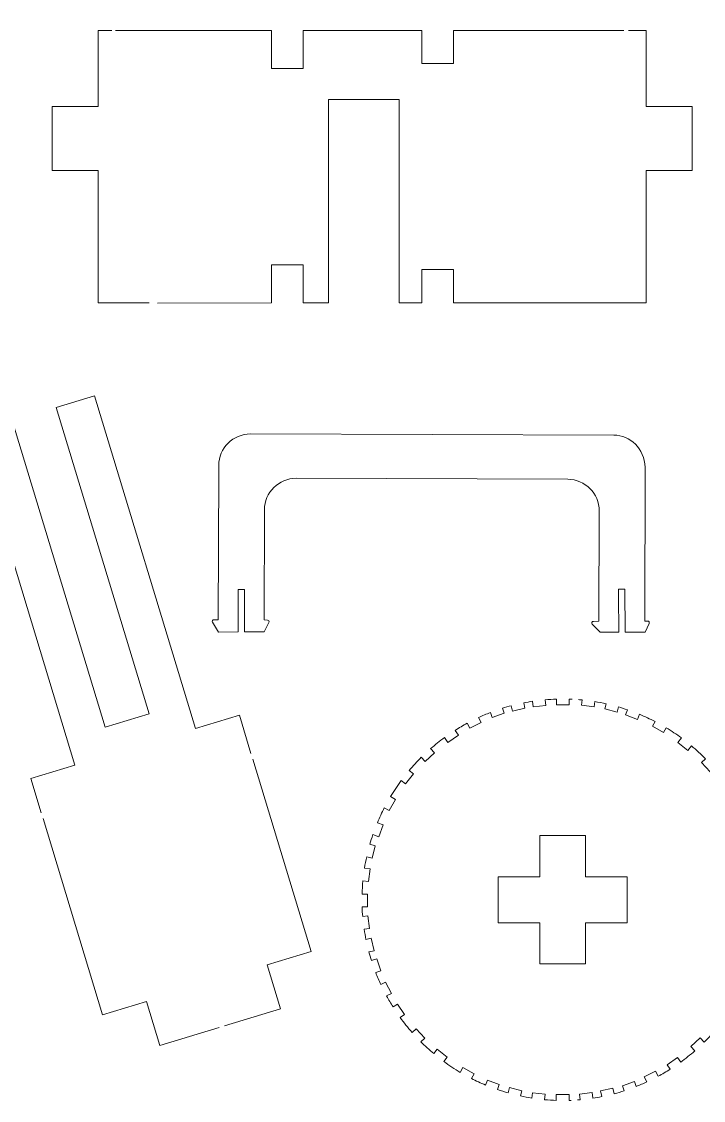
# Model space of a CAD drawing. Header units: centimetres. Extents: x -8.2 to 10.2, y 5.5 to 22.4.
# Drawn here: x 3.08 to 7.35, y 9.95 to 16.71 of the extents above; entities that cross this region are included whole.
import ezdxf

# ---------------------------------------------------------------- set-up
doc = ezdxf.new("R2010")
doc.units = ezdxf.units.CM
doc.header["$MEASUREMENT"] = 0
doc.layers.add('layer 1', color=7, linetype='Continuous')

msp = doc.modelspace()

# ---------------------------------------------------------------- linework, layer by layer
at = {"layer": 'layer 1', "lineweight": 9}
for points, knots in [([(0.89223, 17.91747), (0.90743, 17.21253), (1.4489, 16.63718), (2.13946, 16.56872), (2.13946, 16.56872), (2.13946, 16.56872), (2.13932, 16.89876), (2.13932, 16.89876), (2.13932, 16.89876), (2.13932, 16.89876), (2.41635, 16.89876), (2.41635, 16.89876), (2.41635, 16.89876), (2.41635, 16.89876), (2.41837, 16.56886), (2.41837, 16.56886), (2.41837, 16.56886), (3.17188, 16.62306), (3.40758, 17.09392), (3.58527, 17.48669), (3.58527, 17.48669), (3.58527, 17.48669), (8.16872, 17.48499), (8.16872, 17.48499)], [0, 0, 0, 0, 0.1428571, 0.1428571, 0.1428571, 0.1428571, 0.2857143, 0.2857143, 0.2857143, 0.2857143, 0.4285714, 0.4285714, 0.4285714, 0.4285714, 0.5714286, 0.5714286, 0.5714286, 0.5714286, 0.7142857, 0.7142857, 0.7142857, 0.7142857, 1, 1, 1, 1]), ([(3.87797, 14.94703), (3.87797, 14.94703), (3.55841, 14.94703), (3.55841, 14.94703), (3.55841, 14.94703), (3.55841, 14.94703), (3.55841, 15.77568), (3.55841, 15.77568), (3.55841, 15.77568), (3.55841, 15.77568), (3.27104, 15.77568), (3.27104, 15.77568), (3.27104, 15.77568), (3.27104, 15.77568), (3.27104, 16.177), (3.27104, 16.177), (3.27104, 16.177), (3.27104, 16.177), (3.55841, 16.17701), (3.55841, 16.17701), (3.55841, 16.17701), (3.55841, 16.17701), (3.55841, 16.65306), (3.55841, 16.65306), (3.55841, 16.65306), (3.55841, 16.65306), (3.64424, 16.65305), (3.64424, 16.65305)], [0, 0, 0, 0, 0.125, 0.125, 0.125, 0.125, 0.25, 0.25, 0.25, 0.25, 0.375, 0.375, 0.375, 0.375, 0.5, 0.5, 0.5, 0.5, 0.625, 0.625, 0.625, 0.625, 0.75, 0.75, 0.75, 0.75, 1, 1, 1, 1]), ([(3.6669, 16.65305), (3.6669, 16.65305), (4.6456, 16.65255), (4.6456, 16.65255), (4.6456, 16.65255), (4.6456, 16.65255), (4.6456, 16.41481), (4.6456, 16.41481), (4.6456, 16.41481), (4.6456, 16.41481), (4.8436, 16.41481), (4.8436, 16.41481), (4.8436, 16.41481), (4.8436, 16.41481), (4.8436, 16.65255), (4.8436, 16.65255), (4.8436, 16.65255), (4.8436, 16.65255), (5.58835, 16.65306), (5.58835, 16.65306), (5.58835, 16.65306), (5.58835, 16.65306), (5.58835, 16.44588), (5.58835, 16.44588), (5.58835, 16.44588), (5.58835, 16.44588), (5.78635, 16.44588), (5.78635, 16.44588), (5.78635, 16.44588), (5.78635, 16.44588), (5.78635, 16.65306), (5.78635, 16.65306), (5.78635, 16.65306), (5.78635, 16.65306), (6.85327, 16.65252), (6.85327, 16.65252)], [0, 0, 0, 0, 0.1, 0.1, 0.1, 0.1, 0.2, 0.2, 0.2, 0.2, 0.3, 0.3, 0.3, 0.3, 0.4, 0.4, 0.4, 0.4, 0.5, 0.5, 0.5, 0.5, 0.6, 0.6, 0.6, 0.6, 0.7, 0.7, 0.7, 0.7, 0.8, 0.8, 0.8, 0.8, 1, 1, 1, 1]), ([(6.88383, 16.65251), (6.88383, 16.65251), (6.99397, 16.65306), (6.99397, 16.65306), (6.99397, 16.65306), (6.99397, 16.65306), (6.99397, 16.17695), (6.99397, 16.17695), (6.99397, 16.17695), (6.99397, 16.17695), (7.28133, 16.17683), (7.28133, 16.17683), (7.28133, 16.17683), (7.28133, 16.17683), (7.28133, 15.77559), (7.28133, 15.77559), (7.28133, 15.77559), (7.28133, 15.77559), (6.99397, 15.77559), (6.99397, 15.77559), (6.99397, 15.77559), (6.99397, 15.77559), (6.99397, 14.94703), (6.99397, 14.94703), (6.99397, 14.94703), (6.99397, 14.94703), (6.26105, 14.94703), (6.26105, 14.94703), (6.26105, 14.94703), (6.26105, 14.94703), (5.78657, 14.94703), (5.78657, 14.94703), (5.78657, 14.94703), (5.78657, 14.94703), (5.78657, 15.15421), (5.78657, 15.15421), (5.78657, 15.15421), (5.78657, 15.15421), (5.58857, 15.15421), (5.58857, 15.15421), (5.58857, 15.15421), (5.58857, 15.15421), (5.58857, 14.94703), (5.58857, 14.94703), (5.58857, 14.94703), (5.58857, 14.94703), (5.44627, 14.94703), (5.44627, 14.94703), (5.44627, 14.94703), (5.44627, 14.94703), (5.44627, 16.21911), (5.44627, 16.21911), (5.44627, 16.21911), (5.44627, 16.21911), (5.00337, 16.21911), (5.00337, 16.21911), (5.00337, 16.21911), (5.00337, 16.21911), (5.00337, 14.94703), (5.00337, 14.94703), (5.00337, 14.94703), (5.00337, 14.94703), (4.8436, 14.94703), (4.8436, 14.94703), (4.8436, 14.94703), (4.8436, 14.94703), (4.8436, 15.18477), (4.8436, 15.18477), (4.8436, 15.18477), (4.8436, 15.18477), (4.6456, 15.18477), (4.6456, 15.18477), (4.6456, 15.18477), (4.6456, 15.18477), (4.6456, 14.94703), (4.6456, 14.94703), (4.6456, 14.94703), (4.6456, 14.94703), (3.93035, 14.94485), (3.93035, 14.94485)], [0, 0, 0, 0, 0.047619, 0.047619, 0.047619, 0.047619, 0.0952381, 0.0952381, 0.0952381, 0.0952381, 0.1428571, 0.1428571, 0.1428571, 0.1428571, 0.1904762, 0.1904762, 0.1904762, 0.1904762, 0.2380952, 0.2380952, 0.2380952, 0.2380952, 0.2857143, 0.2857143, 0.2857143, 0.2857143, 0.3333333, 0.3333333, 0.3333333, 0.3333333, 0.3809524, 0.3809524, 0.3809524, 0.3809524, 0.4285714, 0.4285714, 0.4285714, 0.4285714, 0.4761905, 0.4761905, 0.4761905, 0.4761905, 0.5238095, 0.5238095, 0.5238095, 0.5238095, 0.5714286, 0.5714286, 0.5714286, 0.5714286, 0.6190476, 0.6190476, 0.6190476, 0.6190476, 0.6666667, 0.6666667, 0.6666667, 0.6666667, 0.7142857, 0.7142857, 0.7142857, 0.7142857, 0.7619048, 0.7619048, 0.7619048, 0.7619048, 0.8095238, 0.8095238, 0.8095238, 0.8095238, 0.8571429, 0.8571429, 0.8571429, 0.8571429, 0.9047619, 0.9047619, 0.9047619, 0.9047619, 1, 1, 1, 1])]:
    msp.add_open_spline(points, degree=3, knots=knots, dxfattribs=at)
for points in [[(3.29602, 14.29126), (3.29602, 14.29126), (3.53697, 14.36434), (3.53697, 14.36434)], [(3.53697, 14.36434), (3.53697, 14.36434), (4.1693, 12.27933), (4.1693, 12.27933)], [(3.87845, 12.3708), (3.87845, 12.3708), (3.29602, 14.29126), (3.29602, 14.29126)], [(3.02102, 14.20786), (3.02102, 14.20786), (3.60345, 12.2874), (3.60345, 12.2874)], [(3.41239, 12.04978), (3.41239, 12.04978), (2.78006, 14.13479), (2.78006, 14.13479)], [(3.60345, 12.2874), (3.60345, 12.2874), (3.87845, 12.3708), (3.87845, 12.3708)], [(4.1693, 12.27933), (4.1693, 12.27933), (4.4443, 12.36273), (4.4443, 12.36273)], [(4.4443, 12.36273), (4.4443, 12.36273), (4.51708, 12.12275), (4.51708, 12.12275)], [(3.13739, 11.96638), (3.13739, 11.96638), (3.41239, 12.04978), (3.41239, 12.04978)], [(4.52787, 12.08717), (4.52787, 12.08717), (4.89342, 10.88182), (4.89342, 10.88182)], [(3.20297, 11.75015), (3.20297, 11.75015), (3.13739, 11.96638), (3.13739, 11.96638)], [(3.58651, 10.48547), (3.58651, 10.48547), (3.21376, 11.71457), (3.21376, 11.71457)], [(4.61842, 10.79842), (4.61842, 10.79842), (4.89342, 10.88182), (4.89342, 10.88182)], [(4.61842, 10.79842), (4.61842, 10.79842), (4.70182, 10.52342), (4.70182, 10.52342)], [(3.86151, 10.56887), (3.86151, 10.56887), (3.58651, 10.48547), (3.58651, 10.48547)], [(3.94492, 10.29387), (3.94492, 10.29387), (3.86151, 10.56887), (3.86151, 10.56887)], [(4.70182, 10.52342), (4.70182, 10.52342), (4.35203, 10.41734), (4.35203, 10.41734)], [(4.31709, 10.40674), (4.31709, 10.40674), (3.94492, 10.29387), (3.94492, 10.29387)]]:
    msp.add_open_spline(points, degree=3, dxfattribs=at)
at = {"layer": 'layer 1', "color": 250, "lineweight": 9}
for points, knots in [([(4.31462, 13.89213), (4.31462, 13.89213), (4.31474, 13.9272), (4.31474, 13.9272), (4.31474, 13.9272), (4.3151, 14.03625), (4.40433, 14.1249), (4.51338, 14.12454), (4.51338, 14.12454), (4.51338, 14.12454), (6.79036, 14.11708), (6.79036, 14.11708), (6.79036, 14.11708), (6.8956, 14.11673), (6.98184, 14.03362), (6.98755, 13.91497), (6.98755, 13.91497), (6.98755, 13.91497), (6.98454, 12.95106), (6.98454, 12.95106), (6.98454, 12.95106), (6.98454, 12.95106), (7.00256, 12.95257), (7.00256, 12.95257), (7.00256, 12.95257), (7.0063, 12.95289), (7.00969, 12.95124), (7.01175, 12.94811), (7.01175, 12.94811), (7.01381, 12.94497), (7.01375, 12.9413), (7.01222, 12.93789), (7.01222, 12.93789), (7.01222, 12.93789), (6.98787, 12.88333), (6.98787, 12.88333), (6.98787, 12.88333), (6.98787, 12.88333), (6.86141, 12.88316), (6.86141, 12.88316), (6.86141, 12.88316), (6.86141, 12.88316), (6.85953, 13.15121), (6.85953, 13.15121), (6.85953, 13.15121), (6.85953, 13.15121), (6.81993, 13.15121), (6.81993, 13.15121), (6.81993, 13.15121), (6.81993, 13.15121), (6.81993, 13.11161), (6.81993, 13.11161), (6.81993, 13.11161), (6.81993, 13.11161), (6.82177, 12.88311), (6.82177, 12.88311), (6.82177, 12.88311), (6.82177, 12.88311), (6.70581, 12.88296), (6.70581, 12.88296), (6.70581, 12.88296), (6.70581, 12.88296), (6.65637, 12.93341), (6.65637, 12.93341), (6.65637, 12.93341), (6.65356, 12.93628), (6.65273, 12.94028), (6.65419, 12.94404), (6.65419, 12.94404), (6.65563, 12.94777), (6.65895, 12.95017), (6.66297, 12.95039), (6.66297, 12.95039), (6.66297, 12.95039), (6.69719, 12.95227), (6.69719, 12.95227), (6.69719, 12.95227), (6.69719, 12.95227), (6.69945, 13.64235), (6.69945, 13.64235), (6.69945, 13.64235), (6.69981, 13.75139), (6.61116, 13.84062), (6.5021, 13.84099), (6.5021, 13.84099), (6.5021, 13.84099), (4.79983, 13.84657), (4.79983, 13.84657), (4.79983, 13.84657), (4.69078, 13.84694), (4.60153, 13.75827), (4.60118, 13.64921), (4.60118, 13.64921), (4.60118, 13.64921), (4.59892, 12.95916), (4.59892, 12.95916), (4.59892, 12.95916), (4.59892, 12.95916), (4.62085, 12.95796), (4.62085, 12.95796), (4.62085, 12.95796), (4.62433, 12.95777), (4.62723, 12.95599), (4.62897, 12.95297), (4.62897, 12.95297), (4.6307, 12.94995), (4.63079, 12.94655), (4.62921, 12.94344), (4.62921, 12.94344), (4.62921, 12.94344), (4.59974, 12.88561), (4.59974, 12.88561), (4.59974, 12.88561), (4.59974, 12.88561), (4.47684, 12.88447), (4.47684, 12.88447), (4.47684, 12.88447), (4.47684, 12.88447), (4.47591, 13.15015), (4.47591, 13.15015), (4.47591, 13.15015), (4.47591, 13.15015), (4.43631, 13.15015), (4.43631, 13.15015), (4.43631, 13.15015), (4.43631, 13.15015), (4.43631, 13.11055), (4.43631, 13.11055), (4.43631, 13.11055), (4.43631, 13.11055), (4.43722, 12.8841), (4.43722, 12.8841), (4.43722, 12.8841), (4.43722, 12.8841), (4.31382, 12.88295), (4.31382, 12.88295), (4.31382, 12.88295), (4.31382, 12.88295), (4.27667, 12.94484), (4.27667, 12.94484), (4.27667, 12.94484), (4.27466, 12.94819), (4.27389, 12.95192), (4.27568, 12.95541), (4.27568, 12.95541), (4.27748, 12.95891), (4.28092, 12.96093), (4.28484, 12.9608), (4.28484, 12.9608), (4.28484, 12.9608), (4.31156, 12.95986), (4.31156, 12.95986), (4.31156, 12.95986), (4.31156, 12.95986), (4.31462, 13.89213), (4.31462, 13.89213)], [0, 0, 0, 0, 0.025, 0.025, 0.025, 0.025, 0.05, 0.05, 0.05, 0.05, 0.075, 0.075, 0.075, 0.075, 0.1, 0.1, 0.1, 0.1, 0.125, 0.125, 0.125, 0.125, 0.15, 0.15, 0.15, 0.15, 0.175, 0.175, 0.175, 0.175, 0.2, 0.2, 0.2, 0.2, 0.225, 0.225, 0.225, 0.225, 0.25, 0.25, 0.25, 0.25, 0.275, 0.275, 0.275, 0.275, 0.3, 0.3, 0.3, 0.3, 0.325, 0.325, 0.325, 0.325, 0.35, 0.35, 0.35, 0.35, 0.375, 0.375, 0.375, 0.375, 0.4, 0.4, 0.4, 0.4, 0.425, 0.425, 0.425, 0.425, 0.45, 0.45, 0.45, 0.45, 0.475, 0.475, 0.475, 0.475, 0.5, 0.5, 0.5, 0.5, 0.525, 0.525, 0.525, 0.525, 0.55, 0.55, 0.55, 0.55, 0.575, 0.575, 0.575, 0.575, 0.6, 0.6, 0.6, 0.6, 0.625, 0.625, 0.625, 0.625, 0.65, 0.65, 0.65, 0.65, 0.675, 0.675, 0.675, 0.675, 0.7, 0.7, 0.7, 0.7, 0.725, 0.725, 0.725, 0.725, 0.75, 0.75, 0.75, 0.75, 0.775, 0.775, 0.775, 0.775, 0.8, 0.8, 0.8, 0.8, 0.825, 0.825, 0.825, 0.825, 0.85, 0.85, 0.85, 0.85, 0.875, 0.875, 0.875, 0.875, 0.9, 0.9, 0.9, 0.9, 0.925, 0.925, 0.925, 0.925, 0.95, 0.95, 0.95, 0.95, 1, 1, 1, 1]), ([(6.52278, 9.94954), (6.52278, 9.94954), (6.51037, 9.94909), (6.51037, 9.94909), (6.51037, 9.94909), (6.51037, 9.94909), (6.51037, 9.98569), (6.51037, 9.98569), (6.51037, 9.98569), (6.51037, 9.98569), (6.43052, 9.98569), (6.43052, 9.98569), (6.43052, 9.98569), (6.43052, 9.98569), (6.43052, 9.94908), (6.43052, 9.94908), (6.43052, 9.94908), (6.40597, 9.94986), (6.38134, 9.95136), (6.35669, 9.95361), (6.35669, 9.95361), (6.35669, 9.95361), (6.36095, 9.98728), (6.36095, 9.98728), (6.36095, 9.98728), (6.36095, 9.98728), (6.28172, 9.9973), (6.28172, 9.9973), (6.28172, 9.9973), (6.28172, 9.9973), (6.27744, 9.9634), (6.27744, 9.9634), (6.27744, 9.9634), (6.25344, 9.96717), (6.22943, 9.97163), (6.20545, 9.97684), (6.20545, 9.97684), (6.20545, 9.97684), (6.21373, 10.00962), (6.21373, 10.00962), (6.21373, 10.00962), (6.21373, 10.00962), (6.13632, 10.02915), (6.13632, 10.02915), (6.13632, 10.02915), (6.13632, 10.02915), (6.12798, 9.9962), (6.12798, 9.9962), (6.12798, 9.9962), (6.10578, 10.00252), (6.08361, 10.00948), (6.06152, 10.01708), (6.06152, 10.01708), (6.06152, 10.01708), (6.07332, 10.04823), (6.07332, 10.04823), (6.07332, 10.04823), (6.07332, 10.04823), (5.99866, 10.07653), (5.99866, 10.07653), (5.99866, 10.07653), (5.99866, 10.07653), (5.98689, 10.04544), (5.98689, 10.04544), (5.98689, 10.04544), (5.95673, 10.058), (5.92731, 10.07159), (5.89865, 10.08619), (5.89865, 10.08619), (5.89865, 10.08619), (5.91503, 10.11566), (5.91503, 10.11566), (5.91503, 10.11566), (5.91503, 10.11566), (5.84525, 10.15444), (5.84525, 10.15444), (5.84525, 10.15444), (5.84525, 10.15444), (5.82868, 10.12463), (5.82868, 10.12463), (5.82868, 10.12463), (5.79288, 10.14582), (5.75842, 10.16862), (5.72536, 10.19292), (5.72536, 10.19292), (5.72536, 10.19292), (5.74707, 10.22063), (5.74707, 10.22063), (5.74707, 10.22063), (5.74707, 10.22063), (5.68426, 10.26989), (5.68426, 10.26989), (5.68426, 10.26989), (5.68426, 10.26989), (5.66255, 10.24221), (5.66255, 10.24221), (5.66255, 10.24221), (5.63419, 10.26599), (5.60704, 10.29091), (5.58109, 10.31689), (5.58109, 10.31689), (5.58109, 10.31689), (5.6059, 10.34), (5.6059, 10.34), (5.6059, 10.34), (5.6059, 10.34), (5.55144, 10.39841), (5.55144, 10.39841), (5.55144, 10.39841), (5.55144, 10.39841), (5.52648, 10.37514), (5.52648, 10.37514), (5.52648, 10.37514), (5.50018, 10.40508), (5.47537, 10.43618), (5.45212, 10.46831), (5.45212, 10.46831), (5.45212, 10.46831), (5.47978, 10.48716), (5.47978, 10.48716), (5.47978, 10.48716), (5.47978, 10.48716), (5.43484, 10.55315), (5.43484, 10.55315), (5.43484, 10.55315), (5.43484, 10.55315), (5.40738, 10.53445), (5.40738, 10.53445), (5.40738, 10.53445), (5.39313, 10.55706), (5.37961, 10.5801), (5.36682, 10.60354), (5.36682, 10.60354), (5.36682, 10.60354), (5.39689, 10.61862), (5.39689, 10.61862), (5.39689, 10.61862), (5.39689, 10.61862), (5.36109, 10.68997), (5.36109, 10.68997), (5.36109, 10.68997), (5.36109, 10.68997), (5.33083, 10.6748), (5.33083, 10.6748), (5.33083, 10.6748), (5.31928, 10.69955), (5.30854, 10.72468), (5.29862, 10.75013), (5.29862, 10.75013), (5.29862, 10.75013), (5.33192, 10.76191), (5.33192, 10.76191), (5.33192, 10.76191), (5.33192, 10.76191), (5.30529, 10.83718), (5.30529, 10.83718), (5.30529, 10.83718), (5.30529, 10.83718), (5.272, 10.82542), (5.272, 10.82542), (5.272, 10.82542), (5.2663, 10.84328), (5.26102, 10.86129), (5.25612, 10.87941), (5.25612, 10.87941), (5.25612, 10.87941), (5.28893, 10.88702), (5.28893, 10.88702), (5.28893, 10.88702), (5.28893, 10.88702), (5.2709, 10.96481), (5.2709, 10.96481), (5.2709, 10.96481), (5.2709, 10.96481), (5.23776, 10.95712), (5.23776, 10.95712), (5.23776, 10.95712), (5.23343, 10.97843), (5.22964, 10.99989), (5.22643, 11.02147), (5.22643, 11.02147), (5.22643, 11.02147), (5.25988, 11.02548), (5.25988, 11.02548), (5.25988, 11.02548), (5.25988, 11.02548), (5.25035, 11.10476), (5.25035, 11.10476), (5.25035, 11.10476), (5.25035, 11.10476), (5.21711, 11.10076), (5.21711, 11.10076), (5.21711, 11.10076), (5.21538, 11.12116), (5.21414, 11.14164), (5.21341, 11.16217), (5.21341, 11.16217), (5.21341, 11.16217), (5.24738, 11.16217), (5.24738, 11.16217), (5.24738, 11.16217), (5.24738, 11.16217), (5.24738, 11.24203), (5.24738, 11.24203), (5.24738, 11.24203), (5.24738, 11.24203), (5.21313, 11.24203), (5.21313, 11.24203), (5.21313, 11.24203), (5.21393, 11.26962), (5.21564, 11.2973), (5.21826, 11.32501), (5.21826, 11.32501), (5.21826, 11.32501), (5.2535, 11.32056), (5.2535, 11.32056), (5.2535, 11.32056), (5.2535, 11.32056), (5.2635, 11.39977), (5.2635, 11.39977), (5.2635, 11.39977), (5.2635, 11.39977), (5.22839, 11.40421), (5.22839, 11.40421), (5.22839, 11.40421), (5.23224, 11.42822), (5.23681, 11.45222), (5.24212, 11.4762), (5.24212, 11.4762), (5.24212, 11.4762), (5.27645, 11.46753), (5.27645, 11.46753), (5.27645, 11.46753), (5.27645, 11.46753), (5.29599, 11.54495), (5.29599, 11.54495), (5.29599, 11.54495), (5.29599, 11.54495), (5.26181, 11.55358), (5.26181, 11.55358), (5.26181, 11.55358), (5.26764, 11.57381), (5.27402, 11.59397), (5.28093, 11.61408), (5.28093, 11.61408), (5.28093, 11.61408), (5.31761, 11.60019), (5.31761, 11.60019), (5.31761, 11.60019), (5.31761, 11.60019), (5.34587, 11.67487), (5.34587, 11.67487), (5.34587, 11.67487), (5.34587, 11.67487), (5.3092, 11.68877), (5.3092, 11.68877), (5.3092, 11.68877), (5.32252, 11.72087), (5.33703, 11.75215), (5.35266, 11.78256), (5.35266, 11.78256), (5.35266, 11.78256), (5.38356, 11.76539), (5.38356, 11.76539), (5.38356, 11.76539), (5.38356, 11.76539), (5.42235, 11.83519), (5.42235, 11.83519), (5.42235, 11.83519), (5.42235, 11.83519), (5.3914, 11.85236), (5.3914, 11.85236), (5.3914, 11.85236), (5.41236, 11.88744), (5.43485, 11.92123), (5.45878, 11.95365), (5.45878, 11.95365), (5.45878, 11.95365), (5.4853, 11.93287), (5.4853, 11.93287), (5.4853, 11.93287), (5.4853, 11.93287), (5.53459, 11.99568), (5.53459, 11.99568), (5.53459, 11.99568), (5.53459, 11.99568), (5.50824, 12.01635), (5.50824, 12.01635), (5.50824, 12.01635), (5.53255, 12.04522), (5.55806, 12.07285), (5.58465, 12.09922), (5.58465, 12.09922), (5.58465, 12.09922), (5.6089, 12.07322), (5.6089, 12.07322), (5.6089, 12.07322), (5.6089, 12.07322), (5.66729, 12.12765), (5.66729, 12.12765), (5.66729, 12.12765), (5.66729, 12.12765), (5.64315, 12.15356), (5.64315, 12.15356), (5.64315, 12.15356), (5.67109, 12.17794), (5.70007, 12.201), (5.72991, 12.22272), (5.72991, 12.22272), (5.72991, 12.22272), (5.7509, 12.19192), (5.7509, 12.19192), (5.7509, 12.19192), (5.7509, 12.19192), (5.81692, 12.23685), (5.81692, 12.23685), (5.81692, 12.23685), (5.81692, 12.23685), (5.79596, 12.2676), (5.79596, 12.2676), (5.79596, 12.2676), (5.82086, 12.28338), (5.84627, 12.29829), (5.87217, 12.31229), (5.87217, 12.31229), (5.87217, 12.31229), (5.88798, 12.2808), (5.88798, 12.2808), (5.88798, 12.2808), (5.88798, 12.2808), (5.95934, 12.31659), (5.95934, 12.31659), (5.95934, 12.31659), (5.95934, 12.31659), (5.94358, 12.348), (5.94358, 12.348), (5.94358, 12.348), (5.96784, 12.3592), (5.99242, 12.36961), (6.01734, 12.37925), (6.01734, 12.37925), (6.01734, 12.37925), (6.02846, 12.34783), (6.02846, 12.34783), (6.02846, 12.34783), (6.02846, 12.34783), (6.10373, 12.37446), (6.10373, 12.37446), (6.10373, 12.37446), (6.10373, 12.37446), (6.09268, 12.40566), (6.09268, 12.40566), (6.09268, 12.40566), (6.11115, 12.41151), (6.12976, 12.41691), (6.1485, 12.42189), (6.1485, 12.42189), (6.1485, 12.42189), (6.15648, 12.3875), (6.15648, 12.3875), (6.15648, 12.3875), (6.15648, 12.3875), (6.23423, 12.40555), (6.23423, 12.40555), (6.23423, 12.40555), (6.23423, 12.40555), (6.22627, 12.43994), (6.22627, 12.43994), (6.22627, 12.43994), (6.2444, 12.44354), (6.26261, 12.44677), (6.28093, 12.44957), (6.28093, 12.44957), (6.28093, 12.44957), (6.28519, 12.41417), (6.28519, 12.41417), (6.28519, 12.41417), (6.28519, 12.41417), (6.36445, 12.4237), (6.36445, 12.4237), (6.36445, 12.4237), (6.36445, 12.4237), (6.3602, 12.45914), (6.3602, 12.45914), (6.3602, 12.45914), (6.38385, 12.46123), (6.4076, 12.46268), (6.43144, 12.46342), (6.43144, 12.46342), (6.43144, 12.46342), (6.43144, 12.42789), (6.43144, 12.42789), (6.43144, 12.42789), (6.43144, 12.42789), (6.51128, 12.42789), (6.51128, 12.42789), (6.51128, 12.42789), (6.51128, 12.42789), (6.51128, 12.4634), (6.51128, 12.4634), (6.51128, 12.4634), (6.51786, 12.46318), (6.52443, 12.46291), (6.531, 12.46259)], [0, 0, 0, 0, 0.0098039, 0.0098039, 0.0098039, 0.0098039, 0.0196078, 0.0196078, 0.0196078, 0.0196078, 0.0294118, 0.0294118, 0.0294118, 0.0294118, 0.0392157, 0.0392157, 0.0392157, 0.0392157, 0.0490196, 0.0490196, 0.0490196, 0.0490196, 0.0588235, 0.0588235, 0.0588235, 0.0588235, 0.0686275, 0.0686275, 0.0686275, 0.0686275, 0.0784314, 0.0784314, 0.0784314, 0.0784314, 0.0882353, 0.0882353, 0.0882353, 0.0882353, 0.0980392, 0.0980392, 0.0980392, 0.0980392, 0.1078431, 0.1078431, 0.1078431, 0.1078431, 0.1176471, 0.1176471, 0.1176471, 0.1176471, 0.127451, 0.127451, 0.127451, 0.127451, 0.1372549, 0.1372549, 0.1372549, 0.1372549, 0.1470588, 0.1470588, 0.1470588, 0.1470588, 0.1568627, 0.1568627, 0.1568627, 0.1568627, 0.1666667, 0.1666667, 0.1666667, 0.1666667, 0.1764706, 0.1764706, 0.1764706, 0.1764706, 0.1862745, 0.1862745, 0.1862745, 0.1862745, 0.1960784, 0.1960784, 0.1960784, 0.1960784, 0.2058824, 0.2058824, 0.2058824, 0.2058824, 0.2156863, 0.2156863, 0.2156863, 0.2156863, 0.2254902, 0.2254902, 0.2254902, 0.2254902, 0.2352941, 0.2352941, 0.2352941, 0.2352941, 0.245098, 0.245098, 0.245098, 0.245098, 0.254902, 0.254902, 0.254902, 0.254902, 0.2647059, 0.2647059, 0.2647059, 0.2647059, 0.2745098, 0.2745098, 0.2745098, 0.2745098, 0.2843137, 0.2843137, 0.2843137, 0.2843137, 0.2941176, 0.2941176, 0.2941176, 0.2941176, 0.3039216, 0.3039216, 0.3039216, 0.3039216, 0.3137255, 0.3137255, 0.3137255, 0.3137255, 0.3235294, 0.3235294, 0.3235294, 0.3235294, 0.3333333, 0.3333333, 0.3333333, 0.3333333, 0.3431373, 0.3431373, 0.3431373, 0.3431373, 0.3529412, 0.3529412, 0.3529412, 0.3529412, 0.3627451, 0.3627451, 0.3627451, 0.3627451, 0.372549, 0.372549, 0.372549, 0.372549, 0.3823529, 0.3823529, 0.3823529, 0.3823529, 0.3921569, 0.3921569, 0.3921569, 0.3921569, 0.4019608, 0.4019608, 0.4019608, 0.4019608, 0.4117647, 0.4117647, 0.4117647, 0.4117647, 0.4215686, 0.4215686, 0.4215686, 0.4215686, 0.4313725, 0.4313725, 0.4313725, 0.4313725, 0.4411765, 0.4411765, 0.4411765, 0.4411765, 0.4509804, 0.4509804, 0.4509804, 0.4509804, 0.4607843, 0.4607843, 0.4607843, 0.4607843, 0.4705882, 0.4705882, 0.4705882, 0.4705882, 0.4803922, 0.4803922, 0.4803922, 0.4803922, 0.4901961, 0.4901961, 0.4901961, 0.4901961, 0.5, 0.5, 0.5, 0.5, 0.5098039, 0.5098039, 0.5098039, 0.5098039, 0.5196078, 0.5196078, 0.5196078, 0.5196078, 0.5294118, 0.5294118, 0.5294118, 0.5294118, 0.5392157, 0.5392157, 0.5392157, 0.5392157, 0.5490196, 0.5490196, 0.5490196, 0.5490196, 0.5588235, 0.5588235, 0.5588235, 0.5588235, 0.5686275, 0.5686275, 0.5686275, 0.5686275, 0.5784314, 0.5784314, 0.5784314, 0.5784314, 0.5882353, 0.5882353, 0.5882353, 0.5882353, 0.5980392, 0.5980392, 0.5980392, 0.5980392, 0.6078431, 0.6078431, 0.6078431, 0.6078431, 0.6176471, 0.6176471, 0.6176471, 0.6176471, 0.627451, 0.627451, 0.627451, 0.627451, 0.6372549, 0.6372549, 0.6372549, 0.6372549, 0.6470588, 0.6470588, 0.6470588, 0.6470588, 0.6568627, 0.6568627, 0.6568627, 0.6568627, 0.6666667, 0.6666667, 0.6666667, 0.6666667, 0.6764706, 0.6764706, 0.6764706, 0.6764706, 0.6862745, 0.6862745, 0.6862745, 0.6862745, 0.6960784, 0.6960784, 0.6960784, 0.6960784, 0.7058824, 0.7058824, 0.7058824, 0.7058824, 0.7156863, 0.7156863, 0.7156863, 0.7156863, 0.7254902, 0.7254902, 0.7254902, 0.7254902, 0.7352941, 0.7352941, 0.7352941, 0.7352941, 0.745098, 0.745098, 0.745098, 0.745098, 0.754902, 0.754902, 0.754902, 0.754902, 0.7647059, 0.7647059, 0.7647059, 0.7647059, 0.7745098, 0.7745098, 0.7745098, 0.7745098, 0.7843137, 0.7843137, 0.7843137, 0.7843137, 0.7941176, 0.7941176, 0.7941176, 0.7941176, 0.8039216, 0.8039216, 0.8039216, 0.8039216, 0.8137255, 0.8137255, 0.8137255, 0.8137255, 0.8235294, 0.8235294, 0.8235294, 0.8235294, 0.8333333, 0.8333333, 0.8333333, 0.8333333, 0.8431373, 0.8431373, 0.8431373, 0.8431373, 0.8529412, 0.8529412, 0.8529412, 0.8529412, 0.8627451, 0.8627451, 0.8627451, 0.8627451, 0.872549, 0.872549, 0.872549, 0.872549, 0.8823529, 0.8823529, 0.8823529, 0.8823529, 0.8921569, 0.8921569, 0.8921569, 0.8921569, 0.9019608, 0.9019608, 0.9019608, 0.9019608, 0.9117647, 0.9117647, 0.9117647, 0.9117647, 0.9215686, 0.9215686, 0.9215686, 0.9215686, 0.9313725, 0.9313725, 0.9313725, 0.9313725, 0.9411765, 0.9411765, 0.9411765, 0.9411765, 0.9509804, 0.9509804, 0.9509804, 0.9509804, 0.9607843, 0.9607843, 0.9607843, 0.9607843, 0.9705882, 0.9705882, 0.9705882, 0.9705882, 0.9803922, 0.9803922, 0.9803922, 0.9803922, 1, 1, 1, 1]), ([(6.5706, 12.46018), (6.57787, 12.45953), (6.58678, 12.45866), (6.59228, 12.45811), (6.59228, 12.45811), (6.59228, 12.45811), (6.58808, 12.42471), (6.58808, 12.42471), (6.58808, 12.42471), (6.58808, 12.42471), (6.66729, 12.41472), (6.66729, 12.41472), (6.66729, 12.41472), (6.66729, 12.41472), (6.67146, 12.4478), (6.67146, 12.4478), (6.67146, 12.4478), (6.69549, 12.44388), (6.7195, 12.43926), (6.7435, 12.43389), (6.7435, 12.43389), (6.7435, 12.43389), (6.73527, 12.40137), (6.73527, 12.40137), (6.73527, 12.40137), (6.73527, 12.40137), (6.81268, 12.38184), (6.81268, 12.38184), (6.81268, 12.38184), (6.81268, 12.38184), (6.82083, 12.414), (6.82083, 12.414), (6.82083, 12.414), (6.83963, 12.40854), (6.8584, 12.4026), (6.87712, 12.39617), (6.87712, 12.39617), (6.87712, 12.39617), (6.86515, 12.36462), (6.86515, 12.36462), (6.86515, 12.36462), (6.86515, 12.36462), (6.93983, 12.33633), (6.93983, 12.33633), (6.93983, 12.33633), (6.93983, 12.33633), (6.95181, 12.36799), (6.95181, 12.36799), (6.95181, 12.36799), (6.98532, 12.35413), (7.01789, 12.33899), (7.04956, 12.3226), (7.04956, 12.3226), (7.04956, 12.3226), (7.0333, 12.2933), (7.0333, 12.2933), (7.0333, 12.2933), (7.0333, 12.2933), (7.10309, 12.25453), (7.10309, 12.25453), (7.10309, 12.25453), (7.10309, 12.25453), (7.11929, 12.2837), (7.11929, 12.2837), (7.11929, 12.2837), (7.15232, 12.26385), (7.18419, 12.24263), (7.21488, 12.22014), (7.21488, 12.22014), (7.21488, 12.22014), (7.19207, 12.19105), (7.19207, 12.19105), (7.19207, 12.19105), (7.19207, 12.19105), (7.25488, 12.14177), (7.25488, 12.14177), (7.25488, 12.14177), (7.25488, 12.14177), (7.27772, 12.17089), (7.27772, 12.17089), (7.27772, 12.17089), (7.30844, 12.14518), (7.33778, 12.11812), (7.36567, 12.08981), (7.36567, 12.08981), (7.36567, 12.08981), (7.34101, 12.06684), (7.34101, 12.06684), (7.34101, 12.06684), (7.34101, 12.06684), (7.39545, 12.00843), (7.39545, 12.00843), (7.39545, 12.00843), (7.39545, 12.00843), (7.41987, 12.03122), (7.41987, 12.03122), (7.41987, 12.03122), (7.44274, 12.00481), (7.46446, 11.97756), (7.485, 11.94951), (7.485, 11.94951), (7.485, 11.94951), (7.45705, 11.93044), (7.45705, 11.93044), (7.45705, 11.93044), (7.45705, 11.93044), (7.50198, 11.86447), (7.50198, 11.86447), (7.50198, 11.86447), (7.50198, 11.86447), (7.53002, 11.88355), (7.53002, 11.88355), (7.53002, 11.88355), (7.54703, 11.85687), (7.56301, 11.82957), (7.57796, 11.80175), (7.57796, 11.80175), (7.57796, 11.80175), (7.54814, 11.78681), (7.54814, 11.78681), (7.54814, 11.78681), (7.54814, 11.78681), (7.58394, 11.71543), (7.58394, 11.71543), (7.58394, 11.71543), (7.58394, 11.71543), (7.61351, 11.73026), (7.61351, 11.73026), (7.61351, 11.73026), (7.62362, 11.7082), (7.63308, 11.68587), (7.64191, 11.66327), (7.64191, 11.66327), (7.64191, 11.66327), (7.60784, 11.65121), (7.60784, 11.65121), (7.60784, 11.65121), (7.60784, 11.65121), (7.63447, 11.57595), (7.63447, 11.57595), (7.63447, 11.57595), (7.63447, 11.57595), (7.6686, 11.58801), (7.6686, 11.58801), (7.6686, 11.58801), (7.67524, 11.56724), (7.68134, 11.54628), (7.6869, 11.52517), (7.6869, 11.52517), (7.6869, 11.52517), (7.6543, 11.51761), (7.6543, 11.51761), (7.6543, 11.51761), (7.6543, 11.51761), (7.67235, 11.43982), (7.67235, 11.43982), (7.67235, 11.43982), (7.67235, 11.43982), (7.70477, 11.44733), (7.70477, 11.44733), (7.70477, 11.44733), (7.70779, 11.4319), (7.71056, 11.41639), (7.71299, 11.40082), (7.71299, 11.40082), (7.71299, 11.40082), (7.67954, 11.39678), (7.67954, 11.39678), (7.67954, 11.39678), (7.67954, 11.39678), (7.68908, 11.31753), (7.68908, 11.31753), (7.68908, 11.31753), (7.68908, 11.31753), (7.72289, 11.32158), (7.72289, 11.32158), (7.72289, 11.32158), (7.72535, 11.29521), (7.72696, 11.26872), (7.72773, 11.24211), (7.72773, 11.24211), (7.72773, 11.24211), (7.69405, 11.24211), (7.69405, 11.24211), (7.69405, 11.24211), (7.69405, 11.24211), (7.69405, 11.16227), (7.69405, 11.16227), (7.69405, 11.16227), (7.69405, 11.16227), (7.72749, 11.16227), (7.72749, 11.16227), (7.72749, 11.16227), (7.72663, 11.13769), (7.72503, 11.11304), (7.72271, 11.0884), (7.72271, 11.0884), (7.72271, 11.0884), (7.68634, 11.093), (7.68634, 11.093), (7.68634, 11.093), (7.68634, 11.093), (7.67635, 11.01376), (7.67635, 11.01376), (7.67635, 11.01376), (7.67635, 11.01376), (7.71266, 11.0092), (7.71266, 11.0092), (7.71266, 11.0092), (7.70883, 10.98518), (7.70428, 10.96116), (7.69899, 10.93718), (7.69899, 10.93718), (7.69899, 10.93718), (7.66364, 10.94612), (7.66364, 10.94612), (7.66364, 10.94612), (7.66364, 10.94612), (7.64408, 10.86869), (7.64408, 10.86869), (7.64408, 10.86869), (7.64408, 10.86869), (7.67935, 10.85979), (7.67935, 10.85979), (7.67935, 10.85979), (7.67338, 10.839), (7.66682, 10.81824), (7.65971, 10.79756), (7.65971, 10.79756), (7.65971, 10.79756), (7.62944, 10.80901), (7.62944, 10.80901), (7.62944, 10.80901), (7.62944, 10.80901), (7.60117, 10.73435), (7.60117, 10.73435), (7.60117, 10.73435), (7.60117, 10.73435), (7.63138, 10.72291), (7.63138, 10.72291), (7.63138, 10.72291), (7.61826, 10.69137), (7.60398, 10.66065), (7.58865, 10.63074), (7.58865, 10.63074), (7.58865, 10.63074), (7.55682, 10.64842), (7.55682, 10.64842), (7.55682, 10.64842), (7.55682, 10.64842), (7.51804, 10.57863), (7.51804, 10.57863), (7.51804, 10.57863), (7.51804, 10.57863), (7.54995, 10.56091), (7.54995, 10.56091), (7.54995, 10.56091), (7.53018, 10.52773), (7.50902, 10.49574), (7.48659, 10.46495), (7.48659, 10.46495), (7.48659, 10.46495), (7.45986, 10.48591), (7.45986, 10.48591), (7.45986, 10.48591), (7.45986, 10.48591), (7.4106, 10.42306), (7.4106, 10.42306), (7.4106, 10.42306), (7.4106, 10.42306), (7.43753, 10.40197), (7.43753, 10.40197), (7.43753, 10.40197), (7.41194, 10.3712), (7.38504, 10.34186), (7.35689, 10.31393), (7.35689, 10.31393), (7.35689, 10.31393), (7.33194, 10.34068), (7.33194, 10.34068), (7.33194, 10.34068), (7.33194, 10.34068), (7.27354, 10.28624), (7.27354, 10.28624), (7.27354, 10.28624), (7.27354, 10.28624), (7.29846, 10.25951), (7.29846, 10.25951), (7.29846, 10.25951), (7.27007, 10.23474), (7.24064, 10.2113), (7.21027, 10.18926), (7.21027, 10.18926), (7.21027, 10.18926), (7.19084, 10.21781), (7.19084, 10.21781), (7.19084, 10.21781), (7.19084, 10.21781), (7.12485, 10.17286), (7.12485, 10.17286), (7.12485, 10.17286), (7.12485, 10.17286), (7.14419, 10.14443), (7.14419, 10.14443), (7.14419, 10.14443), (7.1198, 10.12898), (7.09489, 10.11438), (7.06952, 10.10065), (7.06952, 10.10065), (7.06952, 10.10065), (7.05326, 10.13308), (7.05326, 10.13308), (7.05326, 10.13308), (7.05326, 10.13308), (6.98187, 10.09728), (6.98187, 10.09728), (6.98187, 10.09728), (6.98187, 10.09728), (6.99812, 10.06488), (6.99812, 10.06488), (6.99812, 10.06488), (6.97617, 10.05473), (6.95391, 10.04521), (6.93142, 10.03633), (6.93142, 10.03633), (6.93142, 10.03633), (6.92019, 10.06804), (6.92019, 10.06804), (6.92019, 10.06804), (6.92019, 10.06804), (6.84491, 10.04138), (6.84491, 10.04138), (6.84491, 10.04138), (6.84491, 10.04138), (6.85625, 10.00938), (6.85625, 10.00938), (6.85625, 10.00938), (6.83543, 10.00266), (6.81444, 9.99648), (6.79327, 9.99084), (6.79327, 9.99084), (6.79327, 9.99084), (6.78506, 10.02628), (6.78506, 10.02628), (6.78506, 10.02628), (6.78506, 10.02628), (6.70727, 10.00823), (6.70727, 10.00823), (6.70727, 10.00823), (6.70727, 10.00823), (6.71551, 9.97271), (6.71551, 9.97271), (6.71551, 9.97271), (6.69687, 9.969), (6.67813, 9.96569), (6.6593, 9.9628), (6.6593, 9.9628), (6.6593, 9.9628), (6.65497, 9.99884), (6.65497, 9.99884), (6.65497, 9.99884), (6.65497, 9.99884), (6.57569, 9.98932), (6.57569, 9.98932), (6.57569, 9.98932), (6.57569, 9.98932), (6.58003, 9.95328), (6.58003, 9.95328), (6.58003, 9.95328), (6.58003, 9.95328), (6.56423, 9.95197), (6.56423, 9.95197)], [0, 0, 0, 0, 0.0106383, 0.0106383, 0.0106383, 0.0106383, 0.0212766, 0.0212766, 0.0212766, 0.0212766, 0.0319149, 0.0319149, 0.0319149, 0.0319149, 0.0425532, 0.0425532, 0.0425532, 0.0425532, 0.0531915, 0.0531915, 0.0531915, 0.0531915, 0.0638298, 0.0638298, 0.0638298, 0.0638298, 0.0744681, 0.0744681, 0.0744681, 0.0744681, 0.0851064, 0.0851064, 0.0851064, 0.0851064, 0.0957447, 0.0957447, 0.0957447, 0.0957447, 0.106383, 0.106383, 0.106383, 0.106383, 0.1170213, 0.1170213, 0.1170213, 0.1170213, 0.1276596, 0.1276596, 0.1276596, 0.1276596, 0.1382979, 0.1382979, 0.1382979, 0.1382979, 0.1489362, 0.1489362, 0.1489362, 0.1489362, 0.1595745, 0.1595745, 0.1595745, 0.1595745, 0.1702128, 0.1702128, 0.1702128, 0.1702128, 0.1808511, 0.1808511, 0.1808511, 0.1808511, 0.1914894, 0.1914894, 0.1914894, 0.1914894, 0.2021277, 0.2021277, 0.2021277, 0.2021277, 0.212766, 0.212766, 0.212766, 0.212766, 0.2234043, 0.2234043, 0.2234043, 0.2234043, 0.2340426, 0.2340426, 0.2340426, 0.2340426, 0.2446809, 0.2446809, 0.2446809, 0.2446809, 0.2553191, 0.2553191, 0.2553191, 0.2553191, 0.2659574, 0.2659574, 0.2659574, 0.2659574, 0.2765957, 0.2765957, 0.2765957, 0.2765957, 0.287234, 0.287234, 0.287234, 0.287234, 0.2978723, 0.2978723, 0.2978723, 0.2978723, 0.3085106, 0.3085106, 0.3085106, 0.3085106, 0.3191489, 0.3191489, 0.3191489, 0.3191489, 0.3297872, 0.3297872, 0.3297872, 0.3297872, 0.3404255, 0.3404255, 0.3404255, 0.3404255, 0.3510638, 0.3510638, 0.3510638, 0.3510638, 0.3617021, 0.3617021, 0.3617021, 0.3617021, 0.3723404, 0.3723404, 0.3723404, 0.3723404, 0.3829787, 0.3829787, 0.3829787, 0.3829787, 0.393617, 0.393617, 0.393617, 0.393617, 0.4042553, 0.4042553, 0.4042553, 0.4042553, 0.4148936, 0.4148936, 0.4148936, 0.4148936, 0.4255319, 0.4255319, 0.4255319, 0.4255319, 0.4361702, 0.4361702, 0.4361702, 0.4361702, 0.4468085, 0.4468085, 0.4468085, 0.4468085, 0.4574468, 0.4574468, 0.4574468, 0.4574468, 0.4680851, 0.4680851, 0.4680851, 0.4680851, 0.4787234, 0.4787234, 0.4787234, 0.4787234, 0.4893617, 0.4893617, 0.4893617, 0.4893617, 0.5, 0.5, 0.5, 0.5, 0.5106383, 0.5106383, 0.5106383, 0.5106383, 0.5212766, 0.5212766, 0.5212766, 0.5212766, 0.5319149, 0.5319149, 0.5319149, 0.5319149, 0.5425532, 0.5425532, 0.5425532, 0.5425532, 0.5531915, 0.5531915, 0.5531915, 0.5531915, 0.5638298, 0.5638298, 0.5638298, 0.5638298, 0.5744681, 0.5744681, 0.5744681, 0.5744681, 0.5851064, 0.5851064, 0.5851064, 0.5851064, 0.5957447, 0.5957447, 0.5957447, 0.5957447, 0.606383, 0.606383, 0.606383, 0.606383, 0.6170213, 0.6170213, 0.6170213, 0.6170213, 0.6276596, 0.6276596, 0.6276596, 0.6276596, 0.6382979, 0.6382979, 0.6382979, 0.6382979, 0.6489362, 0.6489362, 0.6489362, 0.6489362, 0.6595745, 0.6595745, 0.6595745, 0.6595745, 0.6702128, 0.6702128, 0.6702128, 0.6702128, 0.6808511, 0.6808511, 0.6808511, 0.6808511, 0.6914894, 0.6914894, 0.6914894, 0.6914894, 0.7021277, 0.7021277, 0.7021277, 0.7021277, 0.712766, 0.712766, 0.712766, 0.712766, 0.7234043, 0.7234043, 0.7234043, 0.7234043, 0.7340426, 0.7340426, 0.7340426, 0.7340426, 0.7446809, 0.7446809, 0.7446809, 0.7446809, 0.7553191, 0.7553191, 0.7553191, 0.7553191, 0.7659574, 0.7659574, 0.7659574, 0.7659574, 0.7765957, 0.7765957, 0.7765957, 0.7765957, 0.787234, 0.787234, 0.787234, 0.787234, 0.7978723, 0.7978723, 0.7978723, 0.7978723, 0.8085106, 0.8085106, 0.8085106, 0.8085106, 0.8191489, 0.8191489, 0.8191489, 0.8191489, 0.8297872, 0.8297872, 0.8297872, 0.8297872, 0.8404255, 0.8404255, 0.8404255, 0.8404255, 0.8510638, 0.8510638, 0.8510638, 0.8510638, 0.8617021, 0.8617021, 0.8617021, 0.8617021, 0.8723404, 0.8723404, 0.8723404, 0.8723404, 0.8829787, 0.8829787, 0.8829787, 0.8829787, 0.893617, 0.893617, 0.893617, 0.893617, 0.9042553, 0.9042553, 0.9042553, 0.9042553, 0.9148936, 0.9148936, 0.9148936, 0.9148936, 0.9255319, 0.9255319, 0.9255319, 0.9255319, 0.9361702, 0.9361702, 0.9361702, 0.9361702, 0.9468085, 0.9468085, 0.9468085, 0.9468085, 0.9574468, 0.9574468, 0.9574468, 0.9574468, 0.9680851, 0.9680851, 0.9680851, 0.9680851, 0.9787234, 0.9787234, 0.9787234, 0.9787234, 1, 1, 1, 1]), ([(6.32676, 11.60865), (6.32676, 11.60865), (6.32676, 11.34892), (6.32676, 11.34892), (6.32676, 11.34892), (6.32676, 11.34892), (6.067, 11.34892), (6.067, 11.34892), (6.067, 11.34892), (6.067, 11.34892), (6.067, 11.06155), (6.067, 11.06155), (6.067, 11.06155), (6.067, 11.06155), (6.32676, 11.06155), (6.32676, 11.06155), (6.32676, 11.06155), (6.32676, 11.06155), (6.32676, 10.80384), (6.32676, 10.80384), (6.32676, 10.80384), (6.32676, 10.80384), (6.61412, 10.80384), (6.61412, 10.80384), (6.61412, 10.80384), (6.61412, 10.80384), (6.61412, 11.06155), (6.61412, 11.06155), (6.61412, 11.06155), (6.61412, 11.06155), (6.87387, 11.06155), (6.87387, 11.06155), (6.87387, 11.06155), (6.87387, 11.06155), (6.87387, 11.34892), (6.87387, 11.34892), (6.87387, 11.34892), (6.87387, 11.34892), (6.61412, 11.34892), (6.61412, 11.34892), (6.61412, 11.34892), (6.61412, 11.34892), (6.61412, 11.60865), (6.61412, 11.60865), (6.61412, 11.60865), (6.61412, 11.60865), (6.32676, 11.60865), (6.32676, 11.60865)], [0, 0, 0, 0, 0.0769231, 0.0769231, 0.0769231, 0.0769231, 0.1538462, 0.1538462, 0.1538462, 0.1538462, 0.2307692, 0.2307692, 0.2307692, 0.2307692, 0.3076923, 0.3076923, 0.3076923, 0.3076923, 0.3846154, 0.3846154, 0.3846154, 0.3846154, 0.4615385, 0.4615385, 0.4615385, 0.4615385, 0.5384615, 0.5384615, 0.5384615, 0.5384615, 0.6153846, 0.6153846, 0.6153846, 0.6153846, 0.6923077, 0.6923077, 0.6923077, 0.6923077, 0.7692308, 0.7692308, 0.7692308, 0.7692308, 0.8461538, 0.8461538, 0.8461538, 0.8461538, 1, 1, 1, 1])]:
    msp.add_open_spline(points, degree=3, knots=knots, dxfattribs=at)

doc.saveas('drawing.dxf')
